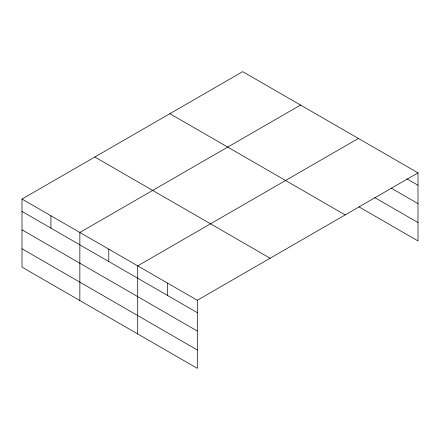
<?xml version="1.0" encoding="UTF-8"?>
<svg xmlns="http://www.w3.org/2000/svg" width="440" height="440" viewBox="0 0 440 440"><rect width="100%" height="100%" fill="white"/><g stroke="black" fill="none" stroke-linecap="round" stroke-linejoin="round"><path stroke-width="0.66" d="M418 172.86L242.688 71.649L22 199.062L22 267.141L197.313 368.352L197.313 300.278L418 172.86L418 240.939L358.98 206.866M300.542 105.05L79.855 232.463L79.855 300.536M358.397 138.446L137.704 265.865L137.704 333.938M406.896 178.827L418 185.235M391.122 188.1L418 203.615M374.759 197.593L418 222.558M169.862 113.696L345.175 214.907M94.826 157.014L270.138 258.231M22 199.062L197.313 300.278M22 211.437L197.313 312.648M22 229.818L197.313 331.034M22 248.754L197.313 349.971M167.508 283.069L167.508 295.444M108.779 249.161L108.779 261.536M50.925 215.76L50.925 228.135"/></g></svg>
